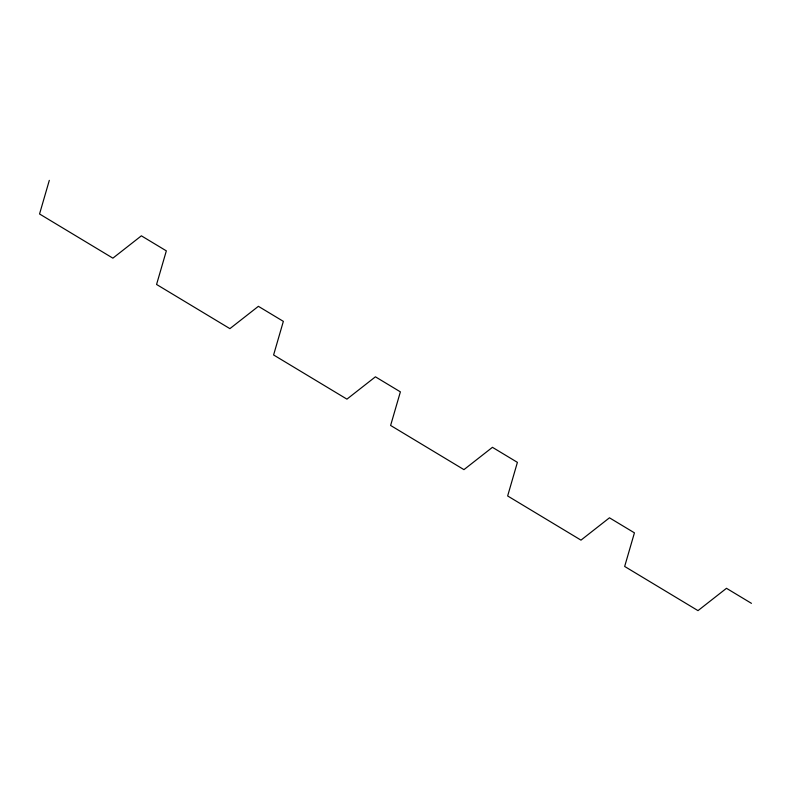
<?xml version="1.0" encoding="UTF-8"?>
<svg xmlns="http://www.w3.org/2000/svg" width="791" height="791" viewBox="0 0 791 791"><rect width="100%" height="100%" fill="white"/><g stroke="black" fill="none" stroke-linecap="round" stroke-linejoin="round"><path stroke-width="1.19" d="M49.309 180.368L39.55 213.975L112.886 258.153L141.371 235.827L166.337 250.866L156.569 284.463L229.904 328.641L258.39 306.325L283.356 321.364L273.597 354.961L346.933 399.139L375.418 376.823L400.384 391.861L390.616 425.459L463.951 469.636L492.437 447.32L517.403 462.359L507.644 495.957L580.98 540.134L609.466 517.808L634.431 532.847L624.663 566.455L697.998 610.632L726.484 588.306L751.45 603.345"/></g></svg>
